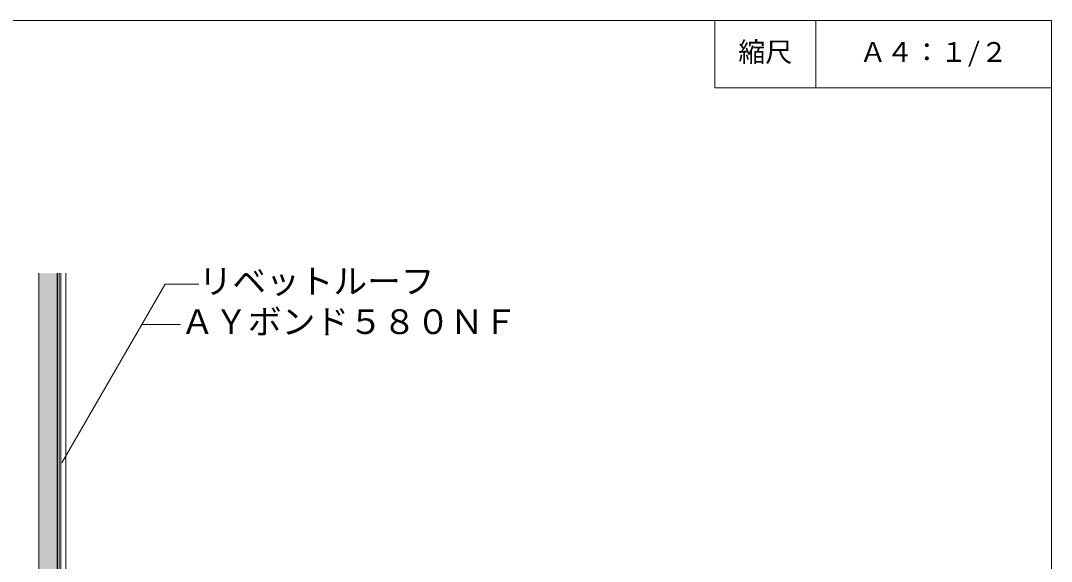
# Model space of a CAD drawing. Units: millimetres on the paper, with parts at other scales. Extents: x -135 to 135, y -94 to 92.
# Drawn here: x -18.1 to 135, y 11.7 to 92 of the extents above; entities that cross this region are included whole.
import ezdxf
from ezdxf.enums import TextEntityAlignment as Align

# ---------------------------------------------------------------- set-up
doc = ezdxf.new("R2010")
doc.units = ezdxf.units.MM
for name, color, linetype, lineweight in [('1-4_リベットルーフ', 3, 'Continuous', 9), ('1-7_設備', 7, 'Continuous', 9), ('1-8_下地など', 1, 'Continuous', 9), ('E-1', 7, 'Continuous', 9), ('F-F', 7, 'Continuous', 9)]:
    doc.layers.add(name, color=color, linetype=linetype, lineweight=lineweight)
doc.layers.add('1-B_その他', color=9, linetype='Continuous')
doc.layers.add('E-0', color=7, linetype='Continuous')
doc.styles.add('ＭＳ ゴシック', font='')
doc.styles.get('ＭＳ ゴシック').set_extended_font_data('MS Gothic')

msp = doc.modelspace()

# ---------------------------------------------------------------- linework, layer by layer
at = {"layer": '1-4_リベットルーフ'}
for p, q in [((-12.134, -13.007), (-12.134, 54.488)), ((-11.384, -12.657), (-11.384, 54.488))]:
    msp.add_line(p, q, dxfattribs=at)
at = {"layer": '1-7_設備'}
for p, q in [((-15.384, 54.488), (-15.384, -19.387)), ((-12.634, -19.387), (-12.634, 54.488))]:
    msp.add_line(p, q, dxfattribs=at)
at = {"layer": '1-8_下地など'}
msp.add_line((-12.584, -19.337), (-12.584, 54.488), dxfattribs=at)
msp.add_lwpolyline([(-12.584, -19.337), (-12.334, -19.337), (-12.334, 54.488)], dxfattribs=at)
at = {"layer": '1-B_その他'}
msp.add_solid([(-15.384, -19.387), (-12.634, -19.387), (-15.384, 54.488), (-12.634, 54.488)], dxfattribs=at)
at = {"layer": 'E-1'}
msp.add_line((-0.095, 46.875), (5.678, 46.875), dxfattribs=at)
msp.add_lwpolyline([(-11.951, 26.34), (3.369, 52.875), (8.369, 52.875)], dxfattribs=at)
at = {"layer": 'F-F'}
msp.add_line((100, 92), (100, 82), dxfattribs=at)
for points in [[(-135, 92), (135, 92), (135, -88), (-135, -88)], [(85, 92), (85, 82), (135, 82)]]:
    msp.add_lwpolyline(points, dxfattribs=at)

# ---------------------------------------------------------------- texts
at = {"layer": 'E-0', "style": 'ＭＳ ゴシック'}
for s, p in [('縮尺', (88.5, 85)), ('Ａ４：１/２', (106.5, 85))]:
    msp.add_text(s, height=2.933, dxfattribs=at).set_placement(p, align=Align.BOTTOM_LEFT)
at = {"layer": 'E-1', "style": 'ＭＳ ゴシック'}
for s, p in [('リベットルーフ', (8.369, 50.375)), ('ＡＹボンド５８０ＮＦ', (5.678, 44.375))]:
    msp.add_text(s, height=3.666, dxfattribs=at).set_placement(p, align=Align.BOTTOM_LEFT)

doc.saveas('drawing.dxf')
